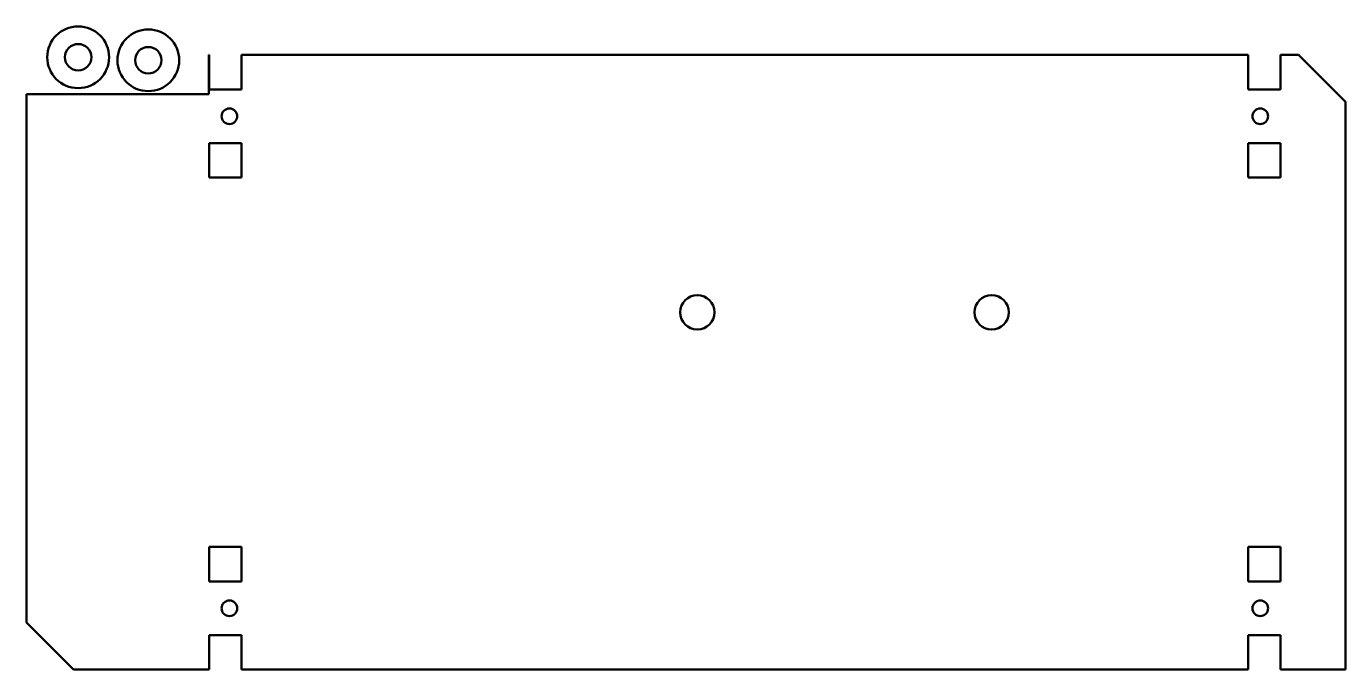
# Model space of a CAD drawing. Header units: millimetres. Extents: x 369 to 593, y 339 to 448.
import ezdxf

# ---------------------------------------------------------------- set-up
doc = ezdxf.new("R2010")
doc.units = ezdxf.units.MM
doc.layers.add('Visible (ISO)', color=7, linetype='Continuous', lineweight=50)

msp = doc.modelspace()

# ---------------------------------------------------------------- linework, layer by layer
at = {"layer": 'Visible (ISO)'}
for p, q in [((399.74, 443.46), (399.67, 443.46)), ((399.67, 443.46), (399.67, 436.79)), ((399.74, 437.6), (399.74, 443.46)), ((576.28, 443.46), (405.2, 443.46)), ((405.2, 443.46), (405.2, 437.6)), ((576.28, 437.6), (576.28, 443.46)), ((584.81, 443.46), (581.74, 443.46)), ((581.74, 443.46), (581.74, 437.6)), ((584.81, 443.46), (592.81, 435.46)), ((405.2, 437.6), (399.74, 437.6)), ((581.74, 437.6), (576.28, 437.6)), ((368.67, 436.79), (368.67, 346.92)), ((399.67, 436.79), (368.67, 436.79)), ((592.81, 338.92), (592.81, 435.46)), ((399.74, 428.46), (405.2, 428.46)), ((399.74, 422.6), (399.74, 428.46)), ((405.2, 428.46), (405.2, 422.6)), ((576.28, 422.6), (576.28, 428.46)), ((576.28, 428.46), (581.74, 428.46)), ((581.74, 428.46), (581.74, 422.6)), ((405.2, 422.6), (399.74, 422.6)), ((581.74, 422.6), (576.28, 422.6)), ((399.74, 353.92), (399.74, 359.78)), ((399.74, 359.78), (405.2, 359.78)), ((405.2, 359.78), (405.2, 353.92)), ((576.28, 353.92), (576.28, 359.78)), ((576.28, 359.78), (581.74, 359.78)), ((581.74, 359.78), (581.74, 353.92)), ((405.2, 353.92), (399.74, 353.92)), ((581.74, 353.92), (576.28, 353.92)), ((376.67, 338.92), (368.67, 346.92)), ((399.74, 338.92), (399.74, 344.78)), ((399.74, 344.78), (405.2, 344.78)), ((405.2, 344.78), (405.2, 338.92)), ((576.28, 338.92), (576.28, 344.78)), ((576.28, 344.78), (581.74, 344.78)), ((581.74, 344.78), (581.74, 338.92)), ((376.67, 338.92), (399.74, 338.92)), ((405.2, 338.92), (576.28, 338.92)), ((581.74, 338.92), (592.81, 338.92))]:
    msp.add_line(p, q, dxfattribs=at)
for centre, radius in [((377.47, 443.07), 5.25), ((389.39, 442.56), 5.25), ((377.47, 443.07), 2.25), ((389.39, 442.56), 2.25), ((403.17, 433.03), 1.33), ((578.31, 433.03), 1.33), ((482.67, 399.69), 2.93), ((532.67, 399.69), 2.93), ((403.17, 349.35), 1.33), ((578.31, 349.35), 1.33)]:
    msp.add_circle(centre, radius, dxfattribs=at)

doc.saveas('drawing.dxf')
